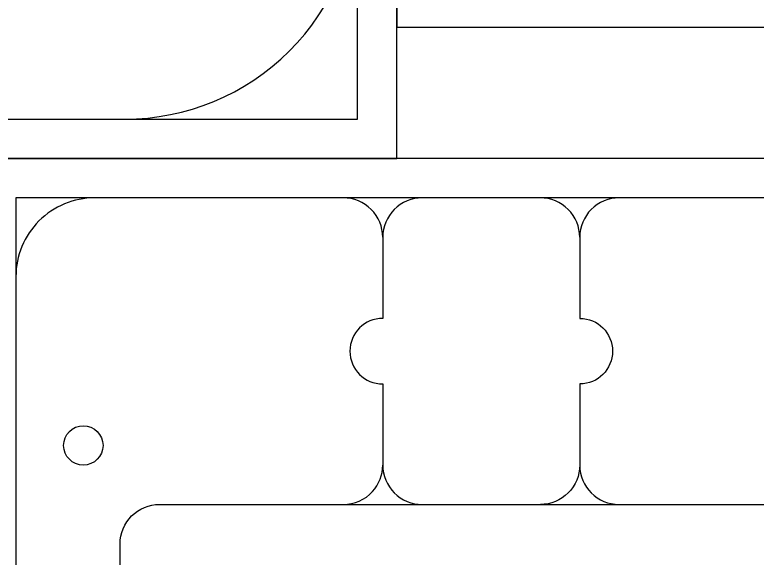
# Model space of a CAD drawing. Header units: millimetres. Extents: x 0 to 505, y 0 to 432.
# Drawn here: x 236.7 to 293.3, y 164.4 to 205.9 of the extents above; entities that cross this region are included whole.
import ezdxf

# ---------------------------------------------------------------- set-up
doc = ezdxf.new("R2010")
doc.units = ezdxf.units.MM
doc.header["$MEASUREMENT"] = 0
for name, color, linetype in [('DEFAULT', 4, 'Continuous'), ('LAYER C', 7, 'Continuous'), ('LAYER F', 7, 'Continuous')]:
    doc.layers.add(name, color=color, linetype=linetype)

msp = doc.modelspace()

# ---------------------------------------------------------------- linework, layer by layer
at = {"layer": 'DEFAULT'}
for points in [[(265.812, 420.9), (136.812, 420.9), (136.812, 194.9), (265.812, 194.9)], [(265.812, 420.9), (265.812, 204.9), (384.812, 204.9), (384.812, 420.9)], [(262.812, 417.9), (139.812, 417.9), (139.812, 197.9), (262.812, 197.9)], [(348.279, 24.172), (348.279, 194.9), (233.812, 194.9), (233.812, 24.172)], [(345.279, 27.172), (345.279, 191.9), (236.812, 191.9), (236.812, 27.172)]]:
    msp.add_lwpolyline(points, close=True, dxfattribs=at)
at = {"layer": 'LAYER C', "color": 5}
msp.add_lwpolyline([(262.812, 215.6), (262.812, 400.2, 0.414214), (245.112, 417.9), (157.512, 417.9, 0.414214), (139.812, 400.2), (139.812, 215.6, 0.414214), (157.512, 197.9), (245.112, 197.9, 0.414214)], format="xyb", close=True, dxfattribs=at)
at = {"layer": 'LAYER F', "color": 1}
msp.add_line((267.746, 168.536), (276.746, 168.536), dxfattribs=at)
at = {"layer": 'LAYER F', "color": 5}
msp.add_lwpolyline([(345.279, 116.218), (345.279, 185.9, 0.414214), (339.279, 191.9), (282.746, 191.9, 0.414214), (279.746, 188.9, 0.414214), (276.746, 191.9), (267.746, 191.9, 0.414214), (264.746, 188.9, 0.414214), (261.746, 191.9), (242.812, 191.9, 0.414214), (236.812, 185.9), (236.812, 33.172, 0.414214), (242.812, 27.172), (339.279, 27.172, 0.414214), (345.279, 33.172), (345.279, 102.855, 0.24385), (343.16, 106.941, -0.518533), (343.16, 112.131, 0.24385)], format="xyb", close=True, dxfattribs=at)
at = {"layer": 'LAYER F', "color": 1}
for points in [[(264.746, 188.9), (264.746, 182.718, 1), (264.746, 177.718), (264.746, 171.536, 0.414214), (267.746, 168.536)], [(279.746, 188.9), (279.746, 182.718, -1), (279.746, 177.718), (279.746, 171.536, -0.414214), (276.746, 168.536)]]:
    msp.add_lwpolyline(points, format="xyb", dxfattribs=at)
msp.add_lwpolyline([(282.746, 168.536), (334.346, 168.536, -0.414213), (337.346, 165.536), (337.346, 53.536, -0.414214), (334.346, 50.536), (247.746, 50.536, -0.414213), (244.746, 53.536), (244.746, 165.536, -0.414214), (247.746, 168.536)], format="xyb", close=True, dxfattribs=at)
msp.add_circle((241.946, 173.037), 1.5, dxfattribs=at)
for centre, start, end in [((261.746, 171.536), 317.7237, 360), ((282.746, 171.536), 180, 270), ((261.746, 171.536), 270, 317.7237)]:
    msp.add_arc(centre, 3, start, end, dxfattribs=at)

doc.saveas('drawing.dxf')
